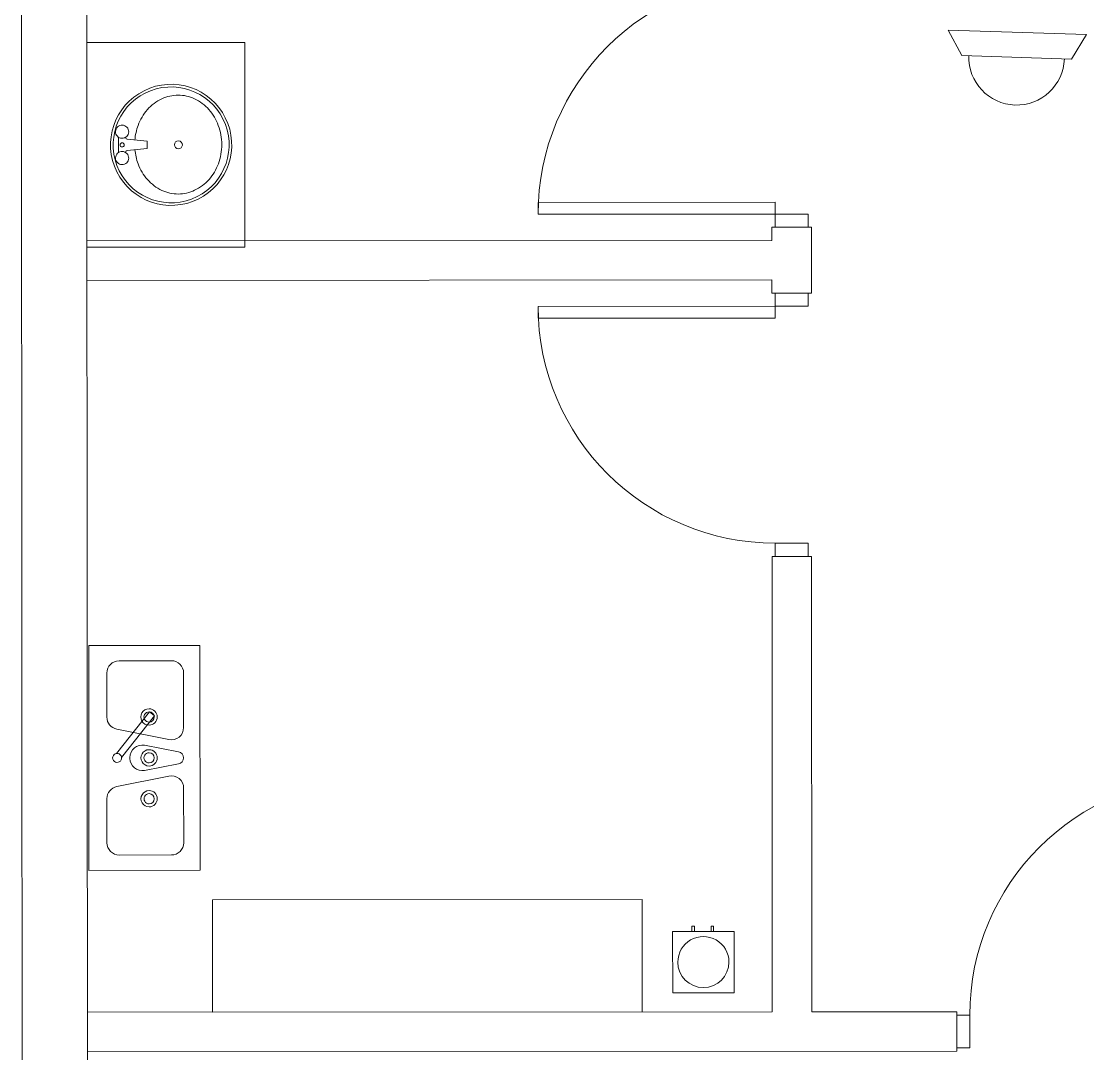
# Model space of a CAD drawing. Header units: metres. Extents: x 6917732 to 8046551, y 3602874 to 4094271.
# Drawn here: x 7130533 to 7134581, y 3820356 to 3824276 of the extents above; entities that cross this region are included whole.
import ezdxf

# ---------------------------------------------------------------- set-up
doc = ezdxf.new("R2010")
doc.units = ezdxf.units.M
doc.header["$LTSCALE"] = 0.5
doc.header["$MEASUREMENT"] = 0
doc.linetypes.add('03000 - Plant Layout 1$0$CENTER2', pattern=[1.125, 0.75, -0.125, 0.125, -0.125])
doc.linetypes.add('HIDDEN2', pattern=[4.762499999999999, 3.175, -1.5875])
doc.layers.get('0').update_dxf_attribs({"linetype": 'CONTINUOUS'})
doc.layers.add('CI-CEN', color=1, linetype='03000 - Plant Layout 1$0$CENTER2')
doc.layers.add('RD-TXT', color=7, linetype='CONTINUOUS')
doc.layers.add('CI-PED-FOOTPATH', color=44, linetype='CONTINUOUS', lineweight=0)
doc.layers.get('CI-CEN').off()

# ---------------------------------------------------------------- blocks, each defined once
blk = doc.blocks.new('CMU-Dr_900')
at = {"color": 15, "lineweight": 0}
blk.add_line((0, 0), (-45, 0), dxfattribs=at)
for points in [[(-45, 0), (0, 0), (0, 900), (-45, 900)], [(-950, 1.102182119232618e-13), (-900, 1.102182119232618e-13), (-900, -124.9999999999999), (-950, -124.9999999999999)], [(0, 0), (50, 0), (50, -125), (0, -125)]]:
    blk.add_lwpolyline(points, close=True, dxfattribs=at)
blk.add_arc((0, 0), 900, 90, 180, dxfattribs=at)
blk = doc.blocks.new('sdsxdc')
at = {"layer": 'CI-PED-FOOTPATH', "color": 15, "lineweight": 0, "extrusion": (0.007640920335774551, -0.02019141982640698, 0.9997669342910958)}
for p, q in [((7134577.105998385, 3824225.42475074, -67.65740285808278), (7134051.715438383, 3824242.854796753, -63.28998017464124)), ((7134103.526706385, 3824146.234714962, -65.63730966222539), (7134051.947339495, 3824242.84710334, -63.29190790277886)), ((7134519.205387145, 3824132.44440527, -69.09272861639329), (7134577.105998385, 3824225.42475074, -67.65740285808278)), ((7134103.526706385, 3824146.234714962, -65.63730966222539), (7134519.205387145, 3824132.44440527, -69.09272861639329)), ((7130902.0687912, 3823835.950930741, -47.43605284741636), (7130902.099007102, 3823777.387515861, -48.61903793428849)), ((7130930.067970089, 3823835.969691915, -47.64966331330709), (7130930.069565848, 3823832.876852884, -47.71213887861279)), ((7130934.602245739, 3823827.90302018, -47.84723295465972), (7131011.073480838, 3823820.739400584, -48.57635715459793)), ((7131011.073480838, 3823820.739400584, -48.57635715459793), (7131011.087924544, 3823792.745115161, -49.14184368304473)), ((7130930.096590238, 3823780.499116065, -48.77017283491307), (7130930.098185994, 3823777.406277037, -48.83264840017574)), ((7131011.087924544, 3823792.745115161, -49.14184368304473), (7130934.624134483, 3823785.47901968, -48.70420073940431)), ((7133532.181364317, 3823494.013568114, -61.61304569910374), (7133382.18576311, 3823493.913061824, -60.46870391742266)), ((7133382.18576311, 3823493.913061824, -60.46870391742266), (7133382.211555435, 3823443.923266423, -61.47850128964262)), ((7133532.181364317, 3823494.013568114, -61.61304569910374), (7133532.310325952, 3823244.06459112, -66.6620325600361)), ((7133382.211555435, 3823443.923266423, -61.47850128964262), (7130782.287801244, 3823442.181157387, -41.64324374134219)), ((7133382.28893242, 3823293.953880228, -64.50789340622703), (7130782.365178226, 3823292.211771191, -44.67263585791665)), ((7133382.28893242, 3823293.953880228, -64.50789340622703), (7133382.314724745, 3823243.964084829, -65.51769077840208)), ((7133532.310325952, 3823244.06459112, -66.6620325600361), (7133382.314724745, 3823243.964084829, -65.51769077840208)), ((7133532.826172485, 3822244.268683142, -86.85798000383193), (7133382.830571284, 3822244.168176851, -85.7136382222152)), ((7133382.830571284, 3822244.168176851, -85.7136382222152), (7133383.722985794, 3820514.521256049, -120.6526273000167)), ((7133532.826172485, 3822244.268683142, -86.85798000383193), (7133533.718586997, 3820514.621762339, -121.7969690816367)), ((7131020.123525337, 3821654.038129335, -92.4044976700452), (7130894.877124202, 3821495.857240504, -94.64191809765725)), ((7130914.01361413, 3821480.71151154, -95.09405764280632), (7131039.260015427, 3821638.892400215, -92.85663721958485)), ((7131039.260015427, 3821638.892400215, -92.85663721958485), (7131020.123525337, 3821654.038129335, -92.4044976700452)), ((7133383.722985794, 3820514.521256049, -120.6526273000167), (7130783.799231602, 3820512.779147012, -100.8173697517221)), ((7134083.702458078, 3820514.990285404, -125.9928889476596), (7133533.718586997, 3820514.621762339, -121.7969690816367)), ((7134083.779835057, 3820365.020899208, -129.0222810642128), (7134083.702458078, 3820514.990285404, -125.9928889476596)), ((7134083.779835057, 3820365.020899208, -129.0222810642128), (7130783.87660858, 3820362.809760816, -103.8467618682586))]:
    blk.add_line(p, q, dxfattribs=at)
for points, elevation in [([(8026005.669050697, 1053405.528382953), (8023154.788215626, 1054482.438181516), (8021007.152678052, 1048797.047443162)], -22756.62040702972), ([(8028451.018785262, 1044916.186407532), (8030952.029154199, 1051537.058962148), (8026941.15086696, 1053052.153551596)], -22756.6204070297), ([(8025918.208779933, 1053173.996633426), (8023298.859694391, 1054163.446161226), (8021238.684427576, 1048709.587172404)], -22756.62040702976)]:
    blk.add_lwpolyline(points, dxfattribs=dict(at, elevation=elevation))
for points, elevation in [([(8023278.103288186, 1052410.342379557), (8023003.566260602, 1051683.566235913), (8022442.277170841, 1051895.591134729), (8022716.814198423, 1052622.367278371)], -22769.44739983738), ([(8022308.46035802, 1050329.253992384), (8021913.402025003, 1050478.485831328), (8021611.507730084, 1049679.287364797), (8022006.566063072, 1049530.055525777)], -22769.44739983679), ([(8022010.811132028, 1049408.5336993), (8021859.996933653, 1049009.286281354), (8023385.739526605, 1048432.94280175), (8023536.55372498, 1048832.190219694)], -22756.62040701677), ([(8023820.145447506, 1048595.585445241), (8023602.182219839, 1048677.92022808), (8023519.847437022, 1048459.957000485), (8023737.810664692, 1048377.622217644)], -22769.44739982047), ([(8023686.238761621, 1048666.923594837), (8023677.156960401, 1048670.354210815), (8023670.295728474, 1048652.190608448), (8023679.377529694, 1048648.759992472)], -22769.44739982258), ([(8023754.352270257, 1048641.193975204), (8023745.270469038, 1048644.624591183), (8023738.409237113, 1048626.460988815), (8023747.491038334, 1048623.030372836)], -22769.44739982208)]:
    blk.add_lwpolyline(points, close=True, dxfattribs=dict(at, elevation=elevation))
for points, elevation in [([(8022186.160487635, 1050313.186098104), (8022000.891752062, 1050383.170684663, 0.414213562373095), (8021940.832147021, 1050356.04500253), (8021881.60274614, 1050199.248245934, 0.3575107650276802), (8021900.498984758, 1050143.264617223), (8022071.770802868, 1050036.226283591, 0.473284817715036), (8022140.059851514, 1050059.275989186), (8022213.286169716, 1050253.126492914, 0.414213562373095)], -22769.4473998407), ([(8021977.281473527, 1050048.739319717), (8022089.69193338, 1049979.912993849, -0.3600995489221493), (8022099.389685744, 1049951.610707849, -0.3600995489221493), (8022073.401825446, 1049936.788531308), (8021943.560976243, 1049959.471750535, -0.4704805994421249), (8021907.987752527, 1050021.842615107), (8021909.355987104, 1050025.464714004, -0.4704805994421206)], -22769.44739984067), ([(8021925.433596528, 1049622.969240559), (8021740.164861131, 1049692.953827136, -0.414213562373095), (8021713.039179031, 1049753.013432252), (8021772.268579761, 1049909.810188904, -0.3575107650276803), (8021823.45918684, 1049939.318768261), (8022022.7248397, 1049906.387928759, -0.4732848177150323), (8022058.71951977, 1049843.945426418), (8021985.493201746, 1049650.094922711, -0.4142135623730992)], -22769.44739983771), ([(8023760.814453819, 1048493.465063381, -0.9999999999999992), (8023579.178430735, 1048562.077382423, -1.000000000000007)], -22769.4473998225)]:
    blk.add_lwpolyline(points, format="xyb", close=True, dxfattribs=dict(at, elevation=elevation))
for centre, radius in [((8022878.901497034, 1052145.903578748, -22769.44739983742), 230.0000000000026), ((8022878.901497034, 1052145.903578748, -22769.44739983742), 220.0000000000024), ((8022722.570620782, 1052258.405388197, -22769.44739983737), 25.00000000000027), ((8022704.901879212, 1052211.631297383, -22769.44739983738), 8.000000000000085), ((8022904.627246986, 1052136.185770889, -22769.4473998374), 15.00000000000017), ((8022687.233137641, 1052164.857206568, -22769.44739983738), 25.00000000000027)]:
    blk.add_circle(centre, radius, dxfattribs=at)
for centre, radius, start, end in [((8022921.006171246, 1052154.260371387, -22769.44739983736), 168.2514475454524, 94.52165683848023, 117.9703099375356), ((8022919.237557625, 1052176.624659867, -22769.44739983738), 145.8173352765204, 69.3061256190796, 94.52165683848023), ((8022919.237557625, 1052176.624659868, -22769.4473998374), 145.8173352766368, 44.090594380266, 69.3061256190796), ((8022903.124468973, 1052161.015118957, -22769.4473998374), 168.2514475453961, 20.64194131256162, 44.090594380266), ((8022930.318910824, 1052136.723739114, -22769.4473998374), 188.1074438690538, 117.9703099375356, 139.2866855709873), ((8022884.543193223, 1052154.015348858, -22769.44739983738), 188.1074438690122, 359.3255656757473, 20.64194131256162), ((8022949.171035474, 1052120.500730272, -22769.44739983739), 212.9788857186898, 139.2866855709873, 154.6398466352779), ((8022859.67347443, 1052154.308106312, -22769.44739983737), 212.9788857190082, 339.3061256164495, 359.3255656757473), ((8022731.93240983, 1052229.421386885, -22769.44739983735), 4.999999999999145, 159.3061256164495, 243.9151781944152), ((8022859.67347443, 1052154.308106312, -22769.44739983737), 212.9788857189574, 319.2866855709872, 339.3061256164495), ((8022713.419657614, 1052180.412964286, -22769.4473998374), 5.000000000000088, 74.69707309017254, 159.3061256164495), ((8022949.171035474, 1052120.500730272, -22769.4473998374), 212.9788857189417, 164.5442876632959, 179.3255656757474), ((8022924.301316685, 1052120.793487724, -22769.44739983738), 188.1074438691401, 179.3255656757474, 200.6419413125616), ((8022878.525599077, 1052138.085097471, -22769.44739983738), 188.1074438690423, 297.9703099375355, 319.2866855709872), ((8022905.72004093, 1052113.793717627, -22769.44739983739), 168.2514475453735, 200.6419413125616, 224.090594380266), ((8022887.838338658, 1052120.548465196, -22769.44739983741), 168.2514475454369, 274.5216568384802, 297.9703099375355), ((8022889.60695228, 1052098.184176716, -22769.44739983737), 145.8173352766005, 224.090594380266, 249.3061256190796), ((8022889.60695228, 1052098.184176716, -22769.44739983737), 145.817335276571, 249.3061256190796, 274.5216568384802), ((8022031.675247258, 1050143.232849268, -22769.44739984084), 31.06609013266151, 69.3061256190796, 249.3061256190796), ((8022031.675247258, 1050143.232849268, -22769.44739984084), 31.06609013266151, 249.3061256190796, 69.3061256190796), ((8022031.675247258, 1050143.232849268, -22769.44739984084), 19.4163063329134, 69.3061256190796, 249.3061256190796), ((8022031.675247258, 1050143.232849268, -22769.44739984084), 19.4163063329134, 249.3061256190796, 69.3061256190796), ((8021976.785375413, 1049997.924037181, -22769.44739984014), 31.06609013266151, 69.3061256190796, 249.3061256190796), ((8021976.785375413, 1049997.924037181, -22769.44739984014), 19.4163063329135, 69.3061256190796, 249.3061256190796), ((8021976.785375413, 1049997.924037181, -22769.44739984014), 31.06609013266151, 249.3061256190796, 69.3061256190796), ((8021976.785375413, 1049997.924037181, -22769.44739984014), 19.4163063329135, 249.3061256190796, 69.3061256190796), ((8021921.895503717, 1049852.615225035, -22769.44739983939), 31.06609013266147, 69.3061256190796, 249.3061256190796), ((8021921.895503717, 1049852.615225035, -22769.44739983939), 19.41630633291344, 69.3061256190796, 249.3061256190796), ((8021921.895503717, 1049852.615225035, -22769.44739983939), 31.06609013266147, 249.3061256190796, 69.3061256190796), ((8021921.895503717, 1049852.615225035, -22769.44739983939), 19.41630633291344, 249.3061256190796, 69.3061256190796)]:
    blk.add_arc(centre, radius, start, end, dxfattribs=at)
at = {"layer": 'CI-PED-FOOTPATH', "color": 15, "lineweight": 0, "extrusion": (-0.007640920328689869, 0.02019141982172045, -0.9997669342912447)}
blk.add_ellipse((7134311.366046764, 3824139.339560115, -67.3650191392963), major_axis=(-132.5585178280892, -124.0077102145241, -1.491370251722797), ratio=0.9985529440718272, start_param=3.927727376306907, end_param=7.0693200298967, dxfattribs=at)
at = {"layer": 'CI-PED-FOOTPATH', "color": 15, "lineweight": 0, "extrusion": (0.00764092032868184, -0.02019141982173261, 0.9997669342912444)}
blk.add_ellipse((7130897.061828874, 3821478.9592764, -94.99988857031053), major_axis=(13.39554692419632, -10.60201342432667, -0.3164977755915157), ratio=0.994736799468123, start_param=1.570796489205227, end_param=2.36639921495334, dxfattribs=at)
at = {"layer": 'CI-PED-FOOTPATH', "color": 15, "lineweight": 0, "extrusion": (0.007640920328681845, -0.02019141982173261, 0.9997669342912445)}
blk.add_ellipse((7130897.061828874, 3821478.9592764, -94.99988857031053), major_axis=(13.3955469241963, -10.60201342432665, -0.3164977755915152), ratio=0.9947367994681235, start_param=1.570796489205226, end_param=2.36639921495334, dxfattribs=at)
at = {"layer": 'CI-PED-FOOTPATH', "color": 15, "lineweight": 0, "extrusion": (0.007640920328681847, -0.02019141982173262, 0.9997669342912442)}
for centre, start_param, end_param in [((7130897.061830588, 3821478.959279844, -94.99988851386286), 2.366399342380276, 4.712388935426155), ((7130897.061828856, 3821478.959283278, -94.99988843128921), 4.712389025343225, 7.058378618389103)]:
    blk.add_ellipse(centre, major_axis=(13.39554304906681, -10.60201035732425, -0.3164976840334877), ratio=0.9947367994681231, start_param=start_param, end_param=end_param, dxfattribs=at)
at = {"layer": 'CI-PED-FOOTPATH', "color": 15, "lineweight": 0, "extrusion": (0.007640920328681841, -0.02019141982173261, 0.9997669342912443)}
blk.add_ellipse((7130897.061823708, 3821478.959279828, -94.99988846157987), major_axis=(13.39554692419608, -10.60201342432648, -0.31649777559151), ratio=0.9947367994681235, start_param=0.7751934386364452, end_param=1.570796164384574, dxfattribs=at)
at = {"layer": 'CI-PED-FOOTPATH', "color": 15, "lineweight": 0, "extrusion": (0.007640920328681835, -0.02019141982173262, 0.9997669342912441)}
blk.add_ellipse((7130897.061823708, 3821478.959279828, -94.99988846157987), major_axis=(13.3955469241961, -10.6020134243265, -0.3164977755915108), ratio=0.9947367994681227, start_param=0.7751934386364462, end_param=1.570796164384573, dxfattribs=at)
at = {"layer": 'CI-PED-FOOTPATH', "color": 15, "lineweight": 0, "extrusion": (-0.007640920335774552, 0.02019141982640697, -0.9997669342910958), "zscale": -1.000000000000012, "rotation": 290.6938743807922}
blk.add_blockref('CMU-Dr_900', (-8024930.043827262, 1051088.646236892, 22756.62040702964), dxfattribs=at)
at = {"layer": 'CI-PED-FOOTPATH', "color": 15, "lineweight": 0, "extrusion": (0.007640920335774551, -0.02019141982640697, 0.9997669342910958), "rotation": 69.30612561920785}
blk.add_blockref('CMU-Dr_900', (8024806.362636285, 1050761.227601202, -22756.62040702968), dxfattribs=at)
at = {"layer": 'CI-PED-FOOTPATH', "color": 15, "lineweight": 0, "extrusion": (0.007640920335774551, -0.02019141982640698, 0.9997669342910958), "rotation": 339.3061256192078}
blk.add_blockref('CMU-Dr_900', (8025386.75237699, 1047663.791524559, -22756.62040702977), dxfattribs=at)
blk = doc.blocks.new('A$C65520D9C')
at = {"layer": 'CI-CEN', "color": 8, "linetype": 'HIDDEN2', "lineweight": 0, "ltscale": 2000}
blk.add_blockref('sdsxdc', (-7494655.575114666, -4067566.219431999, -33.1896701657006), dxfattribs=at)
blk = doc.blocks.new('A$C021B369C')
at = {"layer": 'RD-TXT', "color": 2}
blk.add_blockref('A$C65520D9C', (0, 0), dxfattribs=at)

msp = doc.modelspace()

# ---------------------------------------------------------------- block references
at = {"layer": 'RD-TXT', "color": 2, "lineweight": -3}
msp.add_blockref('A$C021B369C', (7494655.577469633, 4067566.219431999, 32.91900027009051), dxfattribs=at)

doc.saveas('drawing.dxf')
